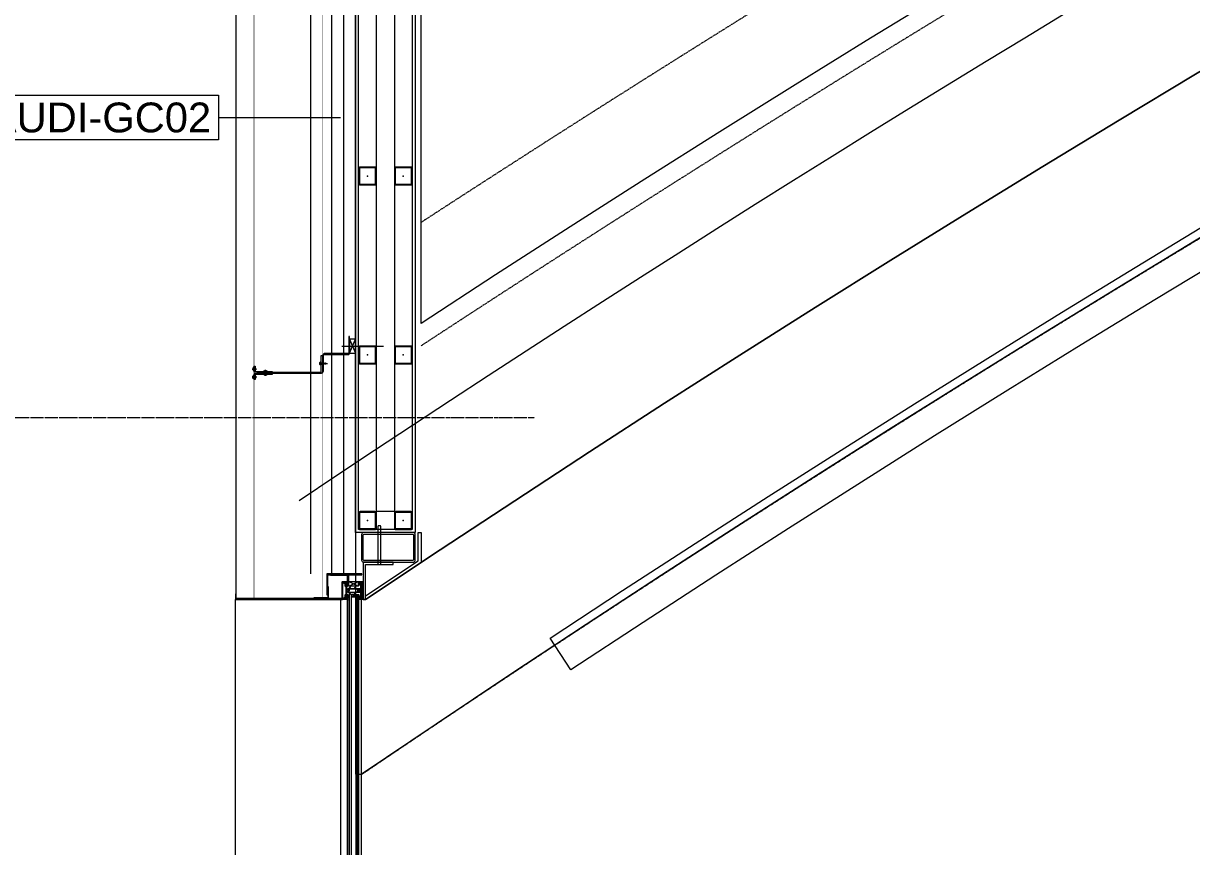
# Model space of a CAD drawing. Extents: x -1133 to 23780, y -1311 to 8245.
# Drawn here: x 12941.2 to 13332.7, y 1041.2 to 1317.2 of the extents above; entities that cross this region are included whole.
import ezdxf
from ezdxf.enums import TextEntityAlignment as Align

# ---------------------------------------------------------------- set-up
doc = ezdxf.new("R2010")
doc.units = 0
doc.header["$MEASUREMENT"] = 0
for name, pattern in [('DASHDOT2', [0.5, 0.25, -0.125, 0, -0.125]), ('DOT2', [0.125, 0, -0.125]), ('HIDDEN', [0.375, 0.25, -0.125])]:
    doc.linetypes.add(name, pattern=pattern)
doc.layers.get('0').update_dxf_attribs({"color": 9, "lineweight": 9})
for name, color, linetype, lineweight in [('06B', 9, 'Continuous', 9), ('06C', 9, 'Continuous', 9), ('06D', 9, 'Continuous', 9), ('10', 9, 'Continuous', 9), ('11', 9, 'Continuous', 9), ('15', 9, 'Continuous', 9), ('20', 9, 'DOT2', 9), ('22', 8, 'Continuous', 9), ('24', 9, 'DASHDOT2', 9), ('33', 9, 'BATTING', 9), ('35', 9, 'Continuous', 9), ('40', 9, 'Continuous', 9), ('40B', 9, 'Continuous', 9)]:
    doc.layers.add(name, color=color, linetype=linetype, lineweight=lineweight)
doc.styles.add('Arial', font='arial.ttf', dxfattribs={"height": 2.5})
doc.linetypes.add('BATTING', pattern='A,0.0001,-0.1,[134,ltypeshp.shx,S=0.1,R=0,X=-0.1,Y=0],-0.2,[134,ltypeshp.shx,S=0.1,R=180,X=0.1,Y=0],-0.1', length=0.4001)

# ---------------------------------------------------------------- blocks, each defined once
blk = doc.blocks.new('0_wallno')
blk.add_lwpolyline([(-7.84, 1.5), (7.942, 1.5), (7.942, -1.5), (-7.84, -1.5)], close=True)
blk.add_lwpolyline([(7.942, 0), (16.132, 0)])
at = {"style": 'Arial'}
blk.add_attdef('GENISLIK', text='', height=2, dxfattribs=at).set_placement((8.442, 0), align=Align.BOTTOM_LEFT)
blk.add_attdef('DUVARNO', text='', height=2, dxfattribs=at).set_placement((0, 0), align=Align.MIDDLE_CENTER)
blk.add_attdef('YUKSEKLIK', text='', height=2, dxfattribs=at).set_placement((8.442, -0.5), align=Align.TOP_LEFT)
blk = doc.blocks.new('KAPI KODLARI 2. KAT')
at = {"layer": '22'}
ref = blk.add_blockref('0_wallno', (12966.84, 1285.63), dxfattribs=dict(at, xscale=5, yscale=5, zscale=5))
ref.add_attrib('DUVARNO', 'AUDI-GC02', dxfattribs={"layer": '0', "height": 10, "style": 'Arial'}).set_placement((12966.84, 1285.63), align=Align.MIDDLE_CENTER)
blk = doc.blocks.new('*U526')
at = {"layer": '15'}
for p, q in [((-1.47, -18.95), (-274.83, -18.95)), ((-1.47, -19.35), (-274.83, -19.35)), ((-1.47, -19.42), (-274.83, -19.42)), ((-1.47, -19.82), (-274.83, -19.82)), ((-1.47, -21.42), (-274.83, -21.42)), ((-1.47, -22.02), (-274.83, -22.02)), ((-1.47, -22.1), (-274.83, -22.1)), ((-1.47, -22.7), (-274.83, -22.7))]:
    blk.add_line(p, q, dxfattribs=at)
blk = doc.blocks.new('P-AKS_AUDI')
at = {"layer": '24'}
blk.add_lwpolyline([(-3840, -1600), (-3500, -1600)], dxfattribs=at)
blk = doc.blocks.new('p-profil_bitis')
for p, q in [((-1.5, 2.16), (-3, 5.37)), ((-3, 2.16), (-1.5, 5.37)), ((1.2, 3.05), (2.2, 4.65)), ((2.2, 3.05), (1.2, 4.65))]:
    blk.add_line(p, q)
for points in [[(-2.9, 6.02), (-2.89, 6.01), (-2.88, 6), (-2.88, 6), (-2.87, 6), (-2.48, 6), (-2.47, 6), (-2.46, 6), (-2.46, 6.01), (-2.45, 6.02), (-2.43, 6.06), (-2.41, 6.08), (-2.4, 6.09), (-2.38, 6.09), (-2.37, 6.1), (-2.35, 6.09), (-2.33, 6.09), (-2.32, 6.08), (-2.3, 6.06), (-2.28, 6.01), (-2.27, 6.01), (-2.27, 6), (-2.26, 6), (-2.25, 6), (-1.76, 6), (-1.76, 5.49), (-1.76, 5.48), (-1.77, 5.47), (-1.77, 5.46), (-1.78, 5.46), (-1.79, 5.45), (-1.8, 5.45), (-1.81, 5.45), (-1.82, 5.46), (-1.83, 5.46), (-1.84, 5.47), (-1.89, 5.55), (-1.89, 5.56), (-1.9, 5.57), (-1.9, 5.57), (-1.91, 5.57), (-1.92, 5.57), (-1.93, 5.57), (-1.93, 5.56), (-1.94, 5.55), (-1.99, 5.46), (-1.99, 5.46), (-2, 5.46), (-2, 5.45), (-2.01, 5.45), (-2.02, 5.45), (-2.1, 5.45), (-2.11, 5.45), (-2.12, 5.45), (-2.12, 5.46), (-2.13, 5.46), (-2.13, 5.47), (-2.13, 5.47), (-2.14, 5.48), (-2.14, 5.5), (-2.23, 5.45), (-2.54, 5.45), (-2.62, 5.5), (-2.62, 5.48), (-2.63, 5.47), (-2.63, 5.46), (-2.63, 5.46), (-2.64, 5.45), (-2.65, 5.45), (-2.65, 5.45), (-2.74, 5.45), (-2.75, 5.45), (-2.76, 5.45), (-2.76, 5.46), (-2.77, 5.46), (-2.77, 5.46), (-2.82, 5.55), (-2.83, 5.56), (-2.83, 5.57), (-2.84, 5.57), (-2.85, 5.57), (-2.86, 5.57), (-2.86, 5.57), (-2.87, 5.56), (-2.87, 5.55), (-2.92, 5.47), (-2.93, 5.46), (-2.94, 5.46), (-2.95, 5.45), (-2.96, 5.45), (-2.97, 5.45), (-2.98, 5.46), (-2.99, 5.46), (-2.99, 5.47), (-3, 5.48), (-3, 5.49), (-3, 6.92), (-3, 6.93), (-3, 6.93), (-2.99, 6.94), (-2.99, 6.95), (-2.98, 6.95), (-2.97, 6.95), (-2.37, 6.95), (-2.36, 6.95), (-2.35, 6.95), (-2.35, 6.94), (-2.34, 6.93), (-2.34, 6.93), (-2.34, 6.92), (-2.34, 6.47), (-2.34, 6.44), (-2.32, 6.41), (-2.3, 6.38), (-2.28, 6.37), (-2.25, 6.35), (-2.22, 6.35), (-2.04, 6.35), (-2.03, 6.35), (-2.02, 6.35), (-2.01, 6.36), (-2, 6.37), (-1.99, 6.38), (-1.99, 6.39), (-1.99, 6.4), (-1.99, 6.54), (-2.05, 6.54), (-2.06, 6.54), (-2.08, 6.55), (-2.09, 6.55), (-2.09, 6.56), (-2.1, 6.58), (-2.1, 6.59), (-2.1, 6.6), (-2.1, 6.62), (-2.09, 6.63), (-2.08, 6.65), (-2.07, 6.66), (-2.05, 6.67), (-2.04, 6.68), (-2.02, 6.68), (-1.79, 6.68), (-1.78, 6.68), (-1.78, 6.68), (-1.77, 6.67), (-1.76, 6.66), (-1.76, 6.66), (-1.76, 6.65), (-1.76, 6.4), (-0.65, 6.4), (-0.62, 6.4), (-0.58, 6.39), (-0.56, 6.37), (-0.53, 6.35), (-0.51, 6.32), (-0.5, 6.28), (-0.5, 6.25), (-0.5, 2.04), (-0.5, 2.01), (-0.49, 1.99), (-0.47, 1.96), (-0.45, 1.94), (-0.42, 1.93), (-0.39, 1.92), (-0.36, 1.92), (-0.33, 1.93), (-0.31, 1.94), (-0.29, 1.96), (-0.27, 1.99), (-0.26, 2.01), (-0.25, 2.04), (-0.25, 2.25), (-0.25, 2.26), (-0.25, 2.26), (-0.25, 2.27), (-0.24, 2.28), (-0.23, 2.28), (-0.23, 2.28), (0.22, 2.28), (0.23, 2.28), (0.24, 2.28), (0.25, 2.27), (0.25, 2.26), (0.25, 2.26), (0.26, 2.25), (0.26, 2.04), (0.26, 2.01), (0.27, 1.99), (0.29, 1.96), (0.31, 1.94), (0.33, 1.93), (0.36, 1.92), (0.39, 1.92), (0.42, 1.93), (0.45, 1.94), (0.47, 1.96), (0.49, 1.99), (0.5, 2.01), (0.5, 2.04), (0.5, 6.25), (0.51, 6.29), (0.52, 6.33), (0.54, 6.36), (0.58, 6.38), (0.61, 6.4), (0.65, 6.4), (1.76, 6.4), (1.76, 6.65), (1.76, 6.66), (1.76, 6.66), (1.77, 6.67), (1.77, 6.67), (1.78, 6.68), (1.78, 6.68), (1.79, 6.68), (2.02, 6.68), (2.04, 6.68), (2.06, 6.67), (2.08, 6.66), (2.09, 6.64), (2.1, 6.62), (2.1, 6.6), (2.1, 6.59), (2.1, 6.58), (2.1, 6.57), (2.09, 6.56), (2.08, 6.55), (2.07, 6.54), (2.06, 6.54), (2.05, 6.54), (1.99, 6.54), (1.99, 6.4), (1.99, 6.39), (1.99, 6.38), (2, 6.37), (2.01, 6.36), (2.02, 6.35), (2.03, 6.35), (2.04, 6.35), (2.22, 6.35), (2.25, 6.35), (2.28, 6.37), (2.3, 6.38), (2.32, 6.41), (2.34, 6.44), (2.34, 6.47), (2.34, 6.92), (2.34, 6.93), (2.34, 6.93), (2.35, 6.94), (2.35, 6.95), (2.36, 6.95), (2.37, 6.95), (2.97, 6.95), (2.98, 6.95), (2.98, 6.95), (2.99, 6.94), (2.99, 6.94), (3, 6.93), (3, 6.93), (3, 6.92), (3, 5.49), (3, 5.48), (3, 5.47), (2.99, 5.46), (2.98, 5.46), (2.97, 5.45), (2.96, 5.45), (2.96, 5.45), (2.95, 5.45), (2.94, 5.46), (2.93, 5.46), (2.92, 5.47), (2.87, 5.55), (2.87, 5.56), (2.86, 5.57), (2.86, 5.57), (2.85, 5.57), (2.84, 5.57), (2.83, 5.57), (2.83, 5.56), (2.82, 5.55), (2.77, 5.46), (2.77, 5.46), (2.76, 5.46), (2.76, 5.45), (2.75, 5.45), (2.74, 5.45), (2.65, 5.45), (2.65, 5.45), (2.64, 5.45), (2.63, 5.46), (2.63, 5.46), (2.63, 5.47), (2.62, 5.48), (2.62, 5.5), (2.53, 5.45), (2.22, 5.45), (2.13, 5.5), (2.13, 5.48), (2.13, 5.47), (2.13, 5.47), (2.13, 5.46), (2.12, 5.46), (2.12, 5.45), (2.11, 5.45), (2.1, 5.45), (2.02, 5.45), (2.01, 5.45), (2, 5.45), (1.99, 5.46), (1.99, 5.46), (1.94, 5.55), (1.93, 5.56), (1.93, 5.57), (1.92, 5.57), (1.91, 5.57), (1.9, 5.57), (1.9, 5.57), (1.89, 5.56), (1.89, 5.55), (1.84, 5.47), (1.83, 5.46), (1.82, 5.46), (1.81, 5.45), (1.8, 5.45), (1.79, 5.45), (1.78, 5.46), (1.77, 5.46), (1.77, 5.47), (1.76, 5.48), (1.76, 5.49), (1.76, 6), (2.25, 6), (2.26, 6), (2.26, 6), (2.27, 6.01), (2.27, 6.01), (2.28, 6.01), (2.3, 6.06), (2.31, 6.07), (2.33, 6.09), (2.34, 6.09), (2.36, 6.1), (2.37, 6.1), (2.39, 6.09), (2.4, 6.09), (2.42, 6.07), (2.43, 6.06), (2.45, 6.02), (2.46, 6.01), (2.46, 6), (2.47, 6), (2.48, 6), (2.87, 6), (2.88, 6), (2.88, 6), (2.89, 6.01), (2.9, 6.02), (2.9, 6.02), (2.9, 6.03), (2.9, 6.04), (2.9, 6.05), (2.87, 6.1), (2.86, 6.11), (2.85, 6.11), (2.84, 6.12), (2.83, 6.12), (2.82, 6.12), (2.81, 6.12), (2.8, 6.11), (2.79, 6.11), (2.78, 6.1), (2.74, 6.02), (2.73, 6.01), (2.72, 6.01), (2.72, 6), (2.71, 6), (2.7, 6), (2.69, 6.01), (2.69, 6.01), (2.68, 6.02), (2.64, 6.1), (2.63, 6.11), (2.62, 6.11), (2.61, 6.12), (2.6, 6.12), (2.59, 6.12), (2.58, 6.12), (2.57, 6.11), (2.56, 6.11), (2.55, 6.1), (2.51, 6.02), (2.5, 6.01), (2.5, 6.01), (2.49, 6), (2.48, 6), (2.48, 6), (2.47, 6), (2.46, 6.01), (2.46, 6.01), (2.45, 6.02), (2.41, 6.1), (2.4, 6.11), (2.39, 6.11), (2.38, 6.12), (2.37, 6.12), (2.36, 6.12), (2.35, 6.12), (2.34, 6.11), (2.33, 6.11), (2.32, 6.1), (2.28, 6.02), (2.27, 6.01), (2.26, 6.01), (2.26, 6), (2.25, 6), (2.24, 6), (2.24, 6.01), (2.23, 6.01), (2.22, 6.02), (2.18, 6.1), (2.17, 6.11), (2.16, 6.11), (2.15, 6.12), (2.14, 6.12), (2.13, 6.12), (2.12, 6.12), (2.11, 6.11), (2.1, 6.11), (2.09, 6.1), (2.05, 6.02), (2.04, 6.01), (2.03, 6.01), (2.03, 6), (2.02, 6), (2.01, 6), (2.01, 6.01), (2, 6.01), (1.99, 6.02), (1.95, 6.1), (1.94, 6.11), (1.93, 6.11), (1.92, 6.12), (1.91, 6.12), (1.9, 6.12), (1.89, 6.12), (1.88, 6.11), (1.87, 6.11), (1.86, 6.1), (1.82, 6.02), (1.81, 6.01), (1.81, 6.01), (1.8, 6), (1.79, 6), (1.78, 6), (1.77, 6.01), (1.77, 6.01), (1.76, 6.02), (1.76, 6.02), (1.76, 6.03), (1.76, 6.17), (1.76, 6.18), (1.76, 6.19), (1.75, 6.19), (1.74, 6.2), (1.74, 6.2), (1.73, 6.2), (0.8, 6.2), (0.8, 6.23), (0.79, 6.25), (0.77, 6.27), (0.76, 6.28), (0.73, 6.3), (0.71, 6.3), (0.68, 6.3), (0.66, 6.29), (0.64, 6.28), (0.62, 6.26), (0.61, 6.24), (0.6, 6.22), (0.6, 6.2), (0.6, 6.17), (0.61, 6.15), (0.63, 6.13), (0.65, 6.12), (0.65, 4.3), (1.25, 4.41), (1.26, 4.41), (1.27, 4.4), (1.28, 4.4), (1.29, 4.39), (1.3, 4.38), (1.3, 4.38), (1.3, 4.37), (1.3, 4.36), (1.29, 4.35), (1.29, 4.34), (1.28, 4.33), (1.27, 4.33), (0.65, 4.15), (0.65, 2.51), (1.25, 2.62), (1.26, 2.62), (1.27, 2.61), (1.28, 2.61), (1.29, 2.6), (1.3, 2.59), (1.3, 2.59), (1.3, 2.58), (1.3, 2.57), (1.29, 2.56), (1.29, 2.55), (1.28, 2.54), (1.27, 2.54), (0.64, 2.36), (0.62, 2.35), (0.6, 2.33), (0.59, 2.32), (0.58, 2.3), (0.58, 2.28), (0.58, 1.97), (0.7, 1.97), (0.7, 1.83), (0.26, 1.83), (0.14, 1.95), (0.14, 2.05), (0.14, 2.06), (0.14, 2.06), (0.13, 2.07), (0.13, 2.07), (0.12, 2.08), (0.12, 2.08), (0.11, 2.08), (-0.11, 2.08), (-0.12, 2.08), (-0.12, 2.08), (-0.13, 2.07), (-0.13, 2.07), (-0.14, 2.06), (-0.14, 2.06), (-0.14, 2.05), (-0.14, 1.95), (-0.26, 1.83), (-0.7, 1.83), (-0.7, 1.97), (-0.58, 1.97), (-0.58, 2.28), (-0.58, 2.3), (-0.59, 2.32), (-0.6, 2.34), (-0.62, 2.35), (-0.64, 2.36), (-1.27, 2.54), (-1.28, 2.54), (-1.29, 2.55), (-1.29, 2.56), (-1.3, 2.57), (-1.3, 2.58), (-1.3, 2.59), (-1.3, 2.59), (-1.29, 2.6), (-1.28, 2.61), (-1.27, 2.61), (-1.26, 2.62), (-1.25, 2.62), (-0.65, 2.51), (-0.65, 4.15), (-1.27, 4.33), (-1.28, 4.33), (-1.29, 4.34), (-1.29, 4.35), (-1.3, 4.36), (-1.3, 4.37), (-1.3, 4.38), (-1.3, 4.38), (-1.29, 4.39), (-1.28, 4.4), (-1.27, 4.4), (-1.26, 4.41), (-1.25, 4.41), (-0.65, 4.3), (-0.65, 6.12), (-0.63, 6.13), (-0.61, 6.15), (-0.6, 6.17), (-0.6, 6.2), (-0.6, 6.22), (-0.61, 6.24), (-0.62, 6.26), (-0.64, 6.28), (-0.66, 6.29), (-0.68, 6.3), (-0.71, 6.3), (-0.73, 6.3), (-0.76, 6.28), (-0.77, 6.27), (-0.79, 6.25), (-0.8, 6.23), (-0.8, 6.2), (-1.73, 6.2), (-1.74, 6.2), (-1.74, 6.2), (-1.75, 6.19), (-1.76, 6.19), (-1.76, 6.18), (-1.76, 6.17), (-1.76, 6.03), (-1.76, 6.02), (-1.76, 6.02), (-1.77, 6.01), (-1.78, 6.01), (-1.78, 6), (-1.79, 6), (-1.8, 6), (-1.81, 6.01), (-1.81, 6.01), (-1.82, 6.02), (-1.86, 6.1), (-1.87, 6.11), (-1.88, 6.11), (-1.89, 6.12), (-1.9, 6.12), (-1.91, 6.12), (-1.92, 6.12), (-1.93, 6.11), (-1.94, 6.11), (-1.95, 6.1), (-1.99, 6.02), (-2, 6.01), (-2.01, 6.01), (-2.01, 6), (-2.02, 6), (-2.03, 6), (-2.03, 6.01), (-2.04, 6.01), (-2.05, 6.02), (-2.09, 6.1), (-2.1, 6.11), (-2.11, 6.11), (-2.12, 6.12), (-2.13, 6.12), (-2.14, 6.12), (-2.15, 6.12), (-2.16, 6.11), (-2.17, 6.11), (-2.18, 6.1), (-2.22, 6.02), (-2.23, 6.01), (-2.24, 6.01), (-2.24, 6), (-2.25, 6), (-2.26, 6), (-2.26, 6.01), (-2.27, 6.01), (-2.28, 6.02), (-2.32, 6.1), (-2.33, 6.11), (-2.34, 6.11), (-2.35, 6.12), (-2.36, 6.12), (-2.37, 6.12), (-2.38, 6.12), (-2.39, 6.11), (-2.4, 6.11), (-2.41, 6.1), (-2.45, 6.02), (-2.46, 6.01), (-2.46, 6.01), (-2.47, 6), (-2.48, 6), (-2.48, 6), (-2.49, 6), (-2.5, 6.01), (-2.5, 6.01), (-2.51, 6.02), (-2.55, 6.1), (-2.56, 6.11), (-2.57, 6.11), (-2.58, 6.12), (-2.59, 6.12), (-2.6, 6.12), (-2.61, 6.12), (-2.62, 6.11), (-2.63, 6.11), (-2.64, 6.1), (-2.68, 6.02), (-2.69, 6.01), (-2.69, 6.01), (-2.7, 6), (-2.71, 6), (-2.72, 6), (-2.73, 6.01), (-2.73, 6.01), (-2.74, 6.02), (-2.78, 6.1), (-2.79, 6.11), (-2.8, 6.11), (-2.81, 6.12), (-2.82, 6.12), (-2.83, 6.12), (-2.84, 6.12), (-2.85, 6.11), (-2.86, 6.11), (-2.87, 6.1), (-2.9, 6.05), (-2.9, 6.04), (-2.9, 6.03)], [(-3, 5.37), (-1.5, 5.37), (-1.5, 2.16), (-3, 2.16)], [(-2.81, 6.34), (-2.81, 6.33), (-2.8, 6.33), (-2.8, 6.32), (-2.79, 6.32), (-2.78, 6.32), (-2.56, 6.32), (-2.55, 6.32), (-2.55, 6.32), (-2.54, 6.33), (-2.54, 6.33), (-2.53, 6.34), (-2.53, 6.34), (-2.53, 6.35), (-2.53, 6.77), (-2.53, 6.78), (-2.53, 6.78), (-2.54, 6.79), (-2.54, 6.79), (-2.55, 6.8), (-2.55, 6.8), (-2.56, 6.8), (-2.78, 6.8), (-2.79, 6.8), (-2.79, 6.8), (-2.8, 6.79), (-2.8, 6.79), (-2.81, 6.78), (-2.81, 6.77)], [(-2.68, 5.61), (-2.67, 5.59), (-2.67, 5.58), (-2.65, 5.58), (-2.64, 5.57), (-2.63, 5.57), (-2.62, 5.57), (-2.62, 5.53), (-2.58, 5.57), (-2.17, 5.57), (-2.14, 5.53), (-2.14, 5.57), (-2.13, 5.57), (-2.12, 5.57), (-2.11, 5.57), (-2.1, 5.58), (-2.09, 5.59), (-2.08, 5.6), (-2.08, 5.61), (-2.08, 5.62), (-2.08, 5.68), (-2.21, 5.81), (-2.55, 5.81), (-2.68, 5.68), (-2.68, 5.62)], [(1.2, 3.05), (1.2, 4.65), (2.2, 4.65), (2.2, 3.05)], [(2.13, 5.57), (2.13, 5.53), (2.17, 5.57), (2.58, 5.57), (2.62, 5.53), (2.62, 5.57), (2.63, 5.57), (2.64, 5.57), (2.65, 5.57), (2.66, 5.58), (2.67, 5.59), (2.68, 5.6), (2.68, 5.61), (2.68, 5.62), (2.68, 5.68), (2.55, 5.81), (2.21, 5.81), (2.08, 5.68), (2.08, 5.62), (2.08, 5.61), (2.08, 5.6), (2.09, 5.59), (2.1, 5.58), (2.11, 5.57), (2.12, 5.57)], [(2.53, 6.35), (2.53, 6.34), (2.54, 6.33), (2.54, 6.33), (2.55, 6.32), (2.55, 6.32), (2.56, 6.32), (2.78, 6.32), (2.79, 6.32), (2.79, 6.32), (2.8, 6.33), (2.81, 6.33), (2.81, 6.34), (2.81, 6.35), (2.81, 6.77), (2.81, 6.78), (2.81, 6.78), (2.8, 6.79), (2.8, 6.79), (2.79, 6.8), (2.79, 6.8), (2.78, 6.8), (2.56, 6.8), (2.55, 6.8), (2.55, 6.8), (2.54, 6.79), (2.54, 6.79), (2.53, 6.78), (2.53, 6.77)], [(2.85, 0.85), (2.85, 1), (2.77, 1.14), (2.89, 1.5), (3, 1.5), (3, 0.1), (2.9, 0), (-2.9, 0), (-3, 0.1), (-3, 1.5), (-2.89, 1.5), (-2.77, 1.14), (-2.85, 0.99), (-2.85, 0.85), (-2.87, 0.85), (-2.87, 0.5), (-2.82, 0.45), (-2.47, 0.45), (-2.47, 0.37), (-2.52, 0.32), (-2.82, 0.32), (-2.87, 0.27), (-2.87, 0.18), (-2.82, 0.13), (2.82, 0.13), (2.87, 0.18), (2.87, 0.27), (2.82, 0.32), (2.52, 0.32), (2.47, 0.37), (2.47, 0.45), (2.82, 0.45), (2.87, 0.5), (2.87, 0.85)], [(-2.8, 0.99), (-2.69, 0.82), (-2.63, 0.73), (-2.54, 0.57), (-2.5, 0.55), (-2.47, 0.56), (-2.45, 0.6), (-2.45, 0.85), (-2.4, 0.9), (-1.53, 0.9), (-1.42, 0.94), (-1.38, 1.05), (-1.38, 1.13), (-1.33, 1.18), (-0.02, 1.18), (-0.01, 1.2), (0.01, 1.2), (0.03, 1.18), (1.33, 1.18), (1.38, 1.13), (1.38, 1.05), (1.42, 0.94), (1.53, 0.9), (2.4, 0.9), (2.45, 0.85), (2.45, 0.6), (2.47, 0.56), (2.5, 0.55), (2.54, 0.57), (2.63, 0.73), (2.8, 0.99), (2.78, 1.04), (2.71, 1.07), (2.7, 1.11), (2.7, 1.13), (2.8, 1.5), (2.48, 1.5), (2.4, 1.42), (2.4, 1.36), (2.52, 1.36), (2.52, 1.2), (2.42, 1.1), (1.58, 1.1), (1.58, 1.36), (1.7, 1.36), (1.7, 1.42), (1.62, 1.5), (-1.62, 1.5), (-1.7, 1.42), (-1.7, 1.36), (-1.58, 1.36), (-1.58, 1.1), (-2.42, 1.1), (-2.52, 1.2), (-2.52, 1.36), (-2.4, 1.36), (-2.4, 1.42), (-2.48, 1.5), (-2.8, 1.5), (-2.7, 1.13), (-2.7, 1.11), (-2.71, 1.07), (-2.78, 1.03)]]:
    blk.add_lwpolyline(points, close=True)
for points in [[(0.35, 6.5), (0.3, 6.68), (0.2, 6.79), (0.02, 6.85), (-0.16, 6.81), (-0.3, 6.68), (-0.35, 6.5), (-0.35, 6.55), (-0.36, 6.6), (-0.37, 6.65), (-0.39, 6.69), (-0.42, 6.74), (-0.45, 6.78), (-0.48, 6.82), (-0.52, 6.85), (-0.56, 6.88), (-0.6, 6.9), (-0.65, 6.92), (-0.7, 6.94), (-0.75, 6.95), (-0.8, 6.95), (-1.4, 6.95), (-1.54, 6.89), (-1.6, 6.85), (-2.1, 6.85), (-2.25, 6.78), (-2.3, 6.65), (-2.3, 6.6), (-2.25, 6.47), (-2.14, 6.4), (-2.04, 6.39), (-2.01, 6.53), (-2.11, 6.55), (-2.15, 6.6), (-2.15, 6.65), (-2.1, 6.7), (-1.6, 6.7), (-1.46, 6.76), (-1.4, 6.8), (-0.8, 6.8), (-0.64, 6.75), (-0.55, 6.66), (-0.5, 6.5), (-0.5, 5.15), (-0.4, 5.01), (-0.27, 5.02), (-0.2, 5.17), (-0.25, 5.2), (-0.2, 5.23), (-0.2, 5.35), (-0.25, 5.38), (-0.2, 5.41), (-0.2, 5.53), (-0.25, 5.56), (-0.2, 5.59), (-0.2, 5.71), (-0.25, 5.74), (-0.2, 5.77), (-0.2, 5.89), (-0.25, 5.92), (-0.2, 5.95), (-0.2, 6.07), (-0.25, 6.1), (-0.2, 6.13), (-0.2, 6.25), (-0.25, 6.28), (-0.2, 6.31), (-0.2, 6.5), (-0.12, 6.66), (0.02, 6.7), (0.12, 6.66), (0.2, 6.5), (0.2, 6.4), (0.25, 6.37), (0.2, 6.34), (0.2, 6.22), (0.25, 6.19), (0.2, 6.16), (0.2, 6.04), (0.25, 6.01), (0.2, 5.98), (0.2, 5.86), (0.25, 5.83), (0.2, 5.8), (0.2, 5.68), (0.25, 5.65), (0.2, 5.62), (0.2, 5.5), (0.25, 5.47), (0.2, 5.44), (0.2, 5.32), (0.25, 5.29), (0.2, 5.26), (0.2, 5.15), (0.3, 5.01), (0.4, 5.01), (0.5, 5.15), (0.5, 6.5), (0.55, 6.66), (0.64, 6.75), (0.8, 6.8), (1.4, 6.8), (1.46, 6.76), (1.6, 6.7), (2.1, 6.7), (2.15, 6.65), (2.15, 6.6), (2.11, 6.55), (2.01, 6.53), (2.04, 6.39), (2.13, 6.4), (2.25, 6.47), (2.3, 6.6), (2.3, 6.65), (2.23, 6.8), (2.1, 6.85), (1.6, 6.85), (1.54, 6.89), (1.4, 6.95), (0.8, 6.95), (0.75, 6.95), (0.7, 6.94), (0.65, 6.92), (0.61, 6.9), (0.56, 6.88), (0.52, 6.85), (0.48, 6.82), (0.45, 6.78), (0.42, 6.74), (0.4, 6.69), (0.38, 6.65), (0.36, 6.6), (0.35, 6.55), (0.35, 6.5), (0.35, 5.15)], [(-0.35, 6.5), (-0.35, 5.15)]]:
    blk.add_lwpolyline(points)
for points in [[(-1.77, 1.34, -10), (-1.77, 1.49, -10), (-1.76, 1.51, -10), (-1.73, 1.52, -10), (-1.64, 1.5, -10), (-1.48, 1.5, -10), (-1.48, 1.74, -10), (-1.52, 1.81, -10), (-1.54, 1.83, -10), (-1.57, 1.81, -10), (-1.62, 1.73, -10), (-1.65, 1.71, -10), (-1.69, 1.73, -10), (-1.74, 1.81, -10), (-1.77, 1.83, -10), (-1.79, 1.81, -10), (-1.84, 1.73, -10), (-1.88, 1.71, -10), (-1.91, 1.73, -10), (-1.96, 1.81, -10), (-1.99, 1.83, -10), (-2.01, 1.81, -10), (-2.06, 1.73, -10), (-2.09, 1.71, -10), (-2.13, 1.73, -10), (-2.18, 1.81, -10), (-2.2, 1.83, -10), (-2.23, 1.81, -10), (-2.28, 1.73, -10), (-2.31, 1.71, -10), (-2.35, 1.73, -10), (-2.4, 1.81, -10), (-2.42, 1.83, -10), (-2.45, 1.81, -10), (-2.5, 1.73, -10), (-2.53, 1.71, -10), (-2.57, 1.73, -10), (-2.62, 1.81, -10), (-2.64, 1.83, -10), (-2.67, 1.81, -10), (-2.74, 1.69, -10), (-2.86, 1.65, -10), (-2.95, 1.78, -10), (-3.09, 1.83, -10), (-3.21, 1.83, -10), (-3.23, 1.82, -10), (-3.24, 1.79, -10), (-3.23, 1.78, -10), (-3.14, 1.76, -10), (-3.02, 1.69, -10), (-2.98, 1.62, -10), (-2.98, 1.5, -10), (-2.55, 1.5, -10), (-2.46, 1.52, -10), (-2.45, 1.52, -10), (-2.44, 1.52, -10), (-2.43, 1.49, -10), (-2.43, 1.34, -10), (-2.54, 1.34, -10), (-2.54, 1.31, -10), (-2.38, 1.16, -10), (-2.34, 1.14, -10), (-2.22, 1.2, -10), (-1.97, 1.2, -10), (-1.86, 1.14, -10), (-1.8, 1.16, -10), (-1.66, 1.31, -10), (-1.66, 1.34, -10), (-1.77, 1.34, -10)], [(-1.89, 1.35, -10), (-1.93, 1.31, -10), (-2.26, 1.31, -10), (-2.31, 1.35, -10), (-2.31, 1.47, -10), (-2.26, 1.51, -10), (-1.93, 1.51, -10), (-1.89, 1.47, -10), (-1.89, 1.46, -10), (-1.89, 1.35, -10)], [(1.76, 1.34, -10), (1.76, 1.49, -10), (1.76, 1.51, -10), (1.73, 1.52, -10), (1.64, 1.5, -10), (1.48, 1.5, -10), (1.48, 1.74, -10), (1.52, 1.81, -10), (1.54, 1.83, -10), (1.57, 1.81, -10), (1.62, 1.73, -10), (1.65, 1.71, -10), (1.69, 1.73, -10), (1.74, 1.81, -10), (1.76, 1.83, -10), (1.79, 1.81, -10), (1.84, 1.73, -10), (1.88, 1.71, -10), (1.91, 1.73, -10), (1.96, 1.81, -10), (1.99, 1.83, -10), (2.01, 1.81, -10), (2.06, 1.73, -10), (2.09, 1.71, -10), (2.13, 1.73, -10), (2.18, 1.81, -10), (2.2, 1.83, -10), (2.23, 1.81, -10), (2.28, 1.73, -10), (2.31, 1.71, -10), (2.35, 1.73, -10), (2.4, 1.81, -10), (2.42, 1.83, -10), (2.45, 1.81, -10), (2.5, 1.73, -10), (2.53, 1.71, -10), (2.57, 1.73, -10), (2.62, 1.81, -10), (2.64, 1.83, -10), (2.67, 1.81, -10), (2.74, 1.69, -10), (2.86, 1.65, -10), (2.95, 1.78, -10), (3.09, 1.83, -10), (3.21, 1.83, -10), (3.23, 1.82, -10), (3.24, 1.79, -10), (3.23, 1.78, -10), (3.14, 1.76, -10), (3.02, 1.69, -10), (2.98, 1.62, -10), (2.98, 1.5, -10), (2.55, 1.5, -10), (2.46, 1.52, -10), (2.45, 1.52, -10), (2.44, 1.52, -10), (2.42, 1.49, -10), (2.42, 1.34, -10), (2.53, 1.34, -10), (2.53, 1.31, -10), (2.38, 1.16, -10), (2.34, 1.14, -10), (2.22, 1.2, -10), (1.97, 1.2, -10), (1.86, 1.14, -10), (1.8, 1.16, -10), (1.65, 1.31, -10), (1.65, 1.34, -10), (1.76, 1.34, -10)], [(1.88, 1.35, -10), (1.93, 1.31, -10), (2.26, 1.31, -10), (2.3, 1.35, -10), (2.3, 1.47, -10), (2.26, 1.51, -10), (1.93, 1.51, -10), (1.89, 1.47, -10), (1.88, 1.46, -10), (1.88, 1.35, -10)]]:
    blk.add_polyline3d(points)
blk = doc.blocks.new('p- alum kaplama profil')
at = {"lineweight": 13}
blk.add_lwpolyline([(7.12, 12.59), (7.12, 26.49)], dxfattribs=at)
at = {"lineweight": 5}
blk.add_lwpolyline([(9.44, 15.16), (4.79, 15.16), (4.79, 17.16), (9.44, 17.16)], close=True, dxfattribs=at)
for points in [[(4.79, 15.16), (9.44, 17.16)], [(9.44, 15.16), (4.79, 17.16)]]:
    blk.add_lwpolyline(points, dxfattribs=at)
at = {"lineweight": 18}
blk.add_lwpolyline([(4.09, 6.16), (-1.41, 6.16), (-1.41, 6.46), (4.09, 6.46, 0.414214), (4.29, 6.66), (4.29, 14.66, -0.414214), (4.79, 15.16), (10.29, 15.16), (10.29, 14.86), (4.79, 14.86, 0.414214), (4.59, 14.66), (4.59, 6.66, -0.414214)], format="xyb", close=True, dxfattribs=at)
blk.add_lwpolyline([(-2.06, 5.56), (-2.06, -2.34), (-2.06, -15.69), (-1.66, -15.69), (-1.66, -2.34), (-1.66, 5.56), (-1.66, 5.56), (-1.66, 5.57), (-1.66, 5.57), (-1.66, 5.58), (-1.66, 5.58), (-1.65, 5.59), (-1.65, 5.59), (-1.65, 5.59), (-1.65, 5.6), (-1.65, 5.6), (-1.64, 5.61), (-1.64, 5.61), (-1.64, 5.62), (-1.64, 5.62), (-1.63, 5.62), (-1.63, 5.63), (-1.63, 5.63), (-1.62, 5.63), (-1.62, 5.64), (-1.61, 5.64), (-1.61, 5.64), (-1.61, 5.64), (-1.6, 5.65), (-1.6, 5.65), (-1.59, 5.65), (-1.59, 5.65), (-1.58, 5.65), (-1.58, 5.65), (-1.57, 5.66), (-1.57, 5.66), (-1.56, 5.66), (-1.56, 5.66), (3.94, 5.66), (3.94, 6.06), (-1.56, 6.06), (-1.58, 6.06), (-1.61, 6.05), (-1.63, 6.05), (-1.66, 6.05), (-1.68, 6.04), (-1.7, 6.03), (-1.73, 6.03), (-1.75, 6.02), (-1.77, 6.01), (-1.79, 6), (-1.82, 5.99), (-1.84, 5.97), (-1.86, 5.96), (-1.88, 5.94), (-1.89, 5.93), (-1.91, 5.91), (-1.93, 5.89), (-1.95, 5.87), (-1.96, 5.85), (-1.97, 5.83), (-1.99, 5.81), (-2, 5.79), (-2.01, 5.77), (-2.02, 5.75), (-2.03, 5.72), (-2.04, 5.7), (-2.04, 5.68), (-2.05, 5.65), (-2.05, 5.63), (-2.06, 5.61), (-2.06, 5.58)], close=True)
blk.add_lwpolyline([(-1.66, -2.34), (-2.06, -2.34)])
for points in [[(-2.36, -10.84), (-2.36, -16.39), (-2.36, -16.39, -0.414214), (-2.51, -16.54), (-2.51, -16.54), (-4.06, -16.54), (-4.06, -16.84), (-2.51, -16.84), (-2.51, -16.84, 0.414214), (-2.06, -16.39), (-2.06, -10.84)], [(-1.36, -10.84), (-1.66, -10.84), (-1.66, -16.39, 0.414214), (-1.21, -16.84), (-1.21, -16.84), (0.34, -16.84), (0.34, -16.54), (-1.21, -16.54), (-1.21, -16.54, -0.414214), (-1.36, -16.39), (-1.36, -16.39)]]:
    blk.add_lwpolyline(points, format="xyb", close=True)
for points in [[(0.67, 5.66, -10), (1.91, 5.66, -10)], [(0.67, 5.66, -10), (0.67, 5.64, -10), (0.67, 5.62, -10), (0.67, 5.6, -10), (0.68, 5.58, -10), (0.68, 5.56, -10), (0.69, 5.54, -10), (0.69, 5.52, -10), (0.7, 5.5, -10), (0.7, 5.48, -10), (0.71, 5.46, -10), (0.72, 5.45, -10), (0.73, 5.43, -10), (0.74, 5.41, -10), (0.75, 5.4, -10), (0.76, 5.38, -10), (0.77, 5.36, -10), (0.79, 5.35, -10), (0.8, 5.33, -10), (0.81, 5.32, -10), (0.83, 5.31, -10), (0.84, 5.29, -10), (0.86, 5.28, -10), (0.87, 5.27, -10), (0.89, 5.26, -10), (0.91, 5.25, -10), (0.92, 5.24, -10), (0.94, 5.23, -10), (0.96, 5.22, -10), (0.98, 5.21, -10), (1, 5.21, -10), (1.02, 5.2, -10), (1.03, 5.2, -10)], [(0.96, 5.66, -10), (0.97, 5.66, -10), (0.97, 5.66, -10), (0.97, 5.66, -10), (0.98, 5.66, -10), (0.98, 5.66, -10), (0.99, 5.66, -10), (0.99, 5.66, -10), (1, 5.66, -10), (1, 5.67, -10), (1, 5.67, -10), (1.01, 5.67, -10), (1.01, 5.67, -10), (1.01, 5.67, -10), (1.02, 5.68, -10), (1.02, 5.68, -10), (1.02, 5.68, -10), (1.03, 5.69, -10), (1.03, 5.69, -10), (1.03, 5.69, -10), (1.04, 5.7, -10), (1.04, 5.7, -10), (1.04, 5.7, -10), (1.04, 5.71, -10), (1.04, 5.71, -10), (1.05, 5.72, -10), (1.05, 5.72, -10), (1.05, 5.72, -10), (1.05, 5.73, -10), (1.05, 5.73, -10), (1.05, 5.74, -10), (1.05, 5.74, -10), (1.05, 5.75, -10)], [(1.61, 6.87, -10), (0.98, 6.96, -10)], [(1.33, 5.85, -10), (0.98, 5.88, -10)], [(1.56, 7.05, -10), (1.02, 7.13, -10)], [(1.03, 5.2, -10), (1.04, 5.2, -10), (1.05, 5.19, -10), (1.05, 5.19, -10), (1.06, 5.19, -10), (1.06, 5.19, -10), (1.07, 5.19, -10), (1.07, 5.19, -10), (1.08, 5.19, -10), (1.08, 5.19, -10), (1.09, 5.19, -10), (1.09, 5.18, -10), (1.1, 5.18, -10), (1.1, 5.18, -10), (1.11, 5.18, -10), (1.11, 5.18, -10), (1.12, 5.18, -10), (1.12, 5.18, -10), (1.13, 5.18, -10), (1.13, 5.18, -10), (1.14, 5.18, -10), (1.15, 5.18, -10), (1.15, 5.18, -10), (1.16, 5.17, -10), (1.16, 5.17, -10), (1.17, 5.17, -10), (1.17, 5.17, -10), (1.18, 5.17, -10), (1.18, 5.17, -10), (1.19, 5.17, -10), (1.19, 5.17, -10), (1.2, 5.17, -10), (1.2, 5.17, -10)], [(1.05, 6.91, -10), (1.29, 7.56, -10)], [(1.05, 5.83, -10), (1.05, 6.01, -10)], [(1.05, 5.75, -10), (1.05, 5.83, -10)], [(1.2, 5.17, -10), (1.2, 5.2, -10)], [(1.38, 5.2, -10), (1.2, 5.2, -10)], [(1.29, 4.93, -10), (1.29, 7.8, -10)], [(1.53, 6.82, -10), (1.29, 7.56, -10)], [(1.29, 6.16, -10), (1.29, 6.26, -10)], [(1.38, 5.17, -10), (1.38, 5.2, -10)], [(1.38, 5.17, -10), (1.38, 5.17, -10), (1.39, 5.17, -10), (1.39, 5.17, -10), (1.4, 5.17, -10), (1.41, 5.17, -10), (1.41, 5.17, -10), (1.42, 5.17, -10), (1.42, 5.17, -10), (1.43, 5.17, -10), (1.43, 5.18, -10), (1.44, 5.18, -10), (1.44, 5.18, -10), (1.45, 5.18, -10), (1.45, 5.18, -10), (1.46, 5.18, -10), (1.46, 5.18, -10), (1.47, 5.18, -10), (1.47, 5.18, -10), (1.48, 5.18, -10), (1.48, 5.18, -10), (1.49, 5.18, -10), (1.5, 5.19, -10), (1.5, 5.19, -10), (1.51, 5.19, -10), (1.51, 5.19, -10), (1.52, 5.19, -10), (1.52, 5.19, -10), (1.53, 5.19, -10), (1.53, 5.19, -10), (1.54, 5.19, -10), (1.54, 5.2, -10), (1.55, 5.2, -10)], [(1.53, 5.75, -10), (1.53, 5.92, -10)], [(1.53, 5.75, -10), (1.53, 5.74, -10), (1.53, 5.74, -10), (1.53, 5.73, -10), (1.53, 5.73, -10), (1.53, 5.72, -10), (1.54, 5.72, -10), (1.54, 5.72, -10), (1.54, 5.71, -10), (1.54, 5.71, -10), (1.54, 5.7, -10), (1.54, 5.7, -10), (1.55, 5.7, -10), (1.55, 5.69, -10), (1.55, 5.69, -10), (1.55, 5.69, -10), (1.56, 5.68, -10), (1.56, 5.68, -10), (1.56, 5.68, -10), (1.57, 5.67, -10), (1.57, 5.67, -10), (1.58, 5.67, -10), (1.58, 5.67, -10), (1.58, 5.67, -10), (1.59, 5.66, -10), (1.59, 5.66, -10), (1.6, 5.66, -10), (1.6, 5.66, -10), (1.6, 5.66, -10), (1.61, 5.66, -10), (1.61, 5.66, -10), (1.62, 5.66, -10), (1.62, 5.66, -10)], [(1.55, 5.2, -10), (1.57, 5.2, -10), (1.59, 5.21, -10), (1.6, 5.21, -10), (1.62, 5.22, -10), (1.64, 5.23, -10), (1.66, 5.24, -10), (1.68, 5.25, -10), (1.69, 5.26, -10), (1.71, 5.27, -10), (1.73, 5.28, -10), (1.74, 5.29, -10), (1.76, 5.31, -10), (1.77, 5.32, -10), (1.78, 5.33, -10), (1.8, 5.35, -10), (1.81, 5.36, -10), (1.82, 5.38, -10), (1.83, 5.4, -10), (1.84, 5.41, -10), (1.85, 5.43, -10), (1.86, 5.45, -10), (1.87, 5.46, -10), (1.88, 5.48, -10), (1.89, 5.5, -10), (1.89, 5.52, -10), (1.9, 5.54, -10), (1.9, 5.56, -10), (1.9, 5.58, -10), (1.91, 5.6, -10), (1.91, 5.62, -10), (1.91, 5.64, -10), (1.91, 5.66, -10)], [(-2.86, -13.04, 0), (-0.86, -13.04, 0)], [(-2.36, -12.52, 0), (-2.4, -12.53, 0), (-2.43, -12.56, 0), (-2.47, -12.58, 0), (-2.5, -12.6, 0), (-2.53, -12.63, 0), (-2.56, -12.66, 0), (-2.59, -12.69, 0), (-2.61, -12.73, 0), (-2.63, -12.76, 0), (-2.65, -12.8, 0), (-2.67, -12.84, 0), (-2.68, -12.88, 0), (-2.69, -12.92, 0), (-2.7, -12.96, 0), (-2.71, -13, 0), (-2.71, -13.04, 0), (-2.71, -13.08, 0), (-2.7, -13.13, 0), (-2.69, -13.17, 0), (-2.68, -13.21, 0), (-2.67, -13.25, 0), (-2.65, -13.28, 0), (-2.63, -13.32, 0), (-2.61, -13.36, 0), (-2.59, -13.39, 0), (-2.56, -13.42, 0), (-2.53, -13.45, 0), (-2.5, -13.48, 0), (-2.47, -13.51, 0), (-2.43, -13.53, 0), (-2.4, -13.55, 0), (-2.36, -13.57, 0)], [(-2.36, -13.04, 0), (-2.36, -12.52, 0)], [(-2.36, -13.04, 0), (-2.36, -12.73, 0)], [(-2.36, -12.73, 0), (-2.36, -13.04, 0)], [(-1.36, -12.73, 0), (-2.36, -12.73, 0)], [(-2.36, -13.04, 0), (-2.36, -13.36, 0)], [(-2.36, -13.04, 0), (-2.36, -13.57, 0)], [(-2.36, -13.36, 0), (-2.36, -13.04, 0)], [(-1.36, -13.36, 0), (-2.36, -13.36, 0)], [(-1.36, -13.04, 0), (-1.36, -12.37, 0)], [(-1.36, -13.72, 0), (-1.32, -13.68, 0), (-1.29, -13.65, 0), (-1.26, -13.61, 0), (-1.23, -13.58, 0), (-1.2, -13.54, 0), (-1.18, -13.5, 0), (-1.16, -13.45, 0), (-1.14, -13.41, 0), (-1.12, -13.37, 0), (-1.1, -13.32, 0), (-1.09, -13.28, 0), (-1.08, -13.23, 0), (-1.07, -13.18, 0), (-1.06, -13.14, 0), (-1.06, -13.09, 0), (-1.06, -13.04, 0), (-1.06, -12.99, 0), (-1.06, -12.95, 0), (-1.07, -12.9, 0), (-1.08, -12.85, 0), (-1.09, -12.81, 0), (-1.1, -12.76, 0), (-1.12, -12.72, 0), (-1.14, -12.67, 0), (-1.16, -12.63, 0), (-1.18, -12.59, 0), (-1.2, -12.55, 0), (-1.23, -12.51, 0), (-1.26, -12.47, 0), (-1.29, -12.43, 0), (-1.32, -12.4, 0), (-1.36, -12.37, 0)], [(-1.36, -13.04, 0), (-1.36, -13.72, 0)], [(-3.84, -17.04, 0), (-3.81, -17.07, 0), (-3.78, -17.1, 0), (-3.75, -17.12, 0), (-3.72, -17.15, 0), (-3.69, -17.17, 0), (-3.66, -17.19, 0), (-3.62, -17.21, 0), (-3.59, -17.23, 0), (-3.55, -17.24, 0), (-3.52, -17.26, 0), (-3.48, -17.27, 0), (-3.44, -17.28, 0), (-3.4, -17.28, 0), (-3.36, -17.29, 0), (-3.32, -17.29, 0), (-3.29, -17.29, 0), (-3.25, -17.29, 0), (-3.21, -17.29, 0), (-3.17, -17.28, 0), (-3.13, -17.28, 0), (-3.09, -17.27, 0), (-3.06, -17.26, 0), (-3.02, -17.24, 0), (-2.98, -17.23, 0), (-2.95, -17.21, 0), (-2.91, -17.19, 0), (-2.88, -17.17, 0), (-2.85, -17.15, 0), (-2.82, -17.12, 0), (-2.79, -17.1, 0), (-2.76, -17.07, 0), (-2.73, -17.04, 0)], [(-3.29, -17.04, 0), (-3.84, -17.04, 0)], [(-2.85, -16.54, 0), (-2.86, -16.51, 0), (-2.87, -16.47, 0), (-2.89, -16.44, 0), (-2.91, -16.41, 0), (-2.93, -16.38, 0), (-2.96, -16.35, 0), (-2.98, -16.33, 0), (-3.01, -16.31, 0), (-3.04, -16.29, 0), (-3.07, -16.27, 0), (-3.11, -16.25, 0), (-3.14, -16.24, 0), (-3.18, -16.23, 0), (-3.21, -16.22, 0), (-3.25, -16.22, 0), (-3.29, -16.22, 0), (-3.32, -16.22, 0), (-3.36, -16.22, 0), (-3.39, -16.23, 0), (-3.43, -16.24, 0), (-3.46, -16.25, 0), (-3.5, -16.27, 0), (-3.53, -16.29, 0), (-3.56, -16.31, 0), (-3.59, -16.33, 0), (-3.61, -16.35, 0), (-3.64, -16.38, 0), (-3.66, -16.41, 0), (-3.68, -16.44, 0), (-3.7, -16.47, 0), (-3.71, -16.51, 0), (-3.73, -16.54, 0)], [(-3.29, -16.54, 0), (-3.73, -16.54, 0)], [(-3.29, -16.54, 0), (-3.55, -16.54, 0)], [(-3.55, -16.54, 0), (-3.29, -16.54, 0)], [(-3.55, -17.04, 0), (-3.55, -16.54, 0)], [(-3.29, -17.54, 0), (-3.29, -16.04, 0)], [(-3.29, -16.54, 0), (-2.85, -16.54, 0)], [(-3.29, -16.54, 0), (-3.03, -16.54, 0)], [(-3.03, -16.54, 0), (-3.29, -16.54, 0)], [(-3.29, -17.04, 0), (-2.73, -17.04, 0)], [(-3.03, -17.04, 0), (-3.03, -16.54, 0)], [(-0.56, -17.04, 0), (-1.11, -17.04, 0)], [(0, -17.04, 0), (-0.03, -17.07, 0), (-0.06, -17.1, 0), (-0.09, -17.12, 0), (-0.12, -17.15, 0), (-0.15, -17.17, 0), (-0.18, -17.19, 0), (-0.22, -17.21, 0), (-0.25, -17.23, 0), (-0.29, -17.24, 0), (-0.33, -17.26, 0), (-0.36, -17.27, 0), (-0.4, -17.28, 0), (-0.44, -17.28, 0), (-0.48, -17.29, 0), (-0.52, -17.29, 0), (-0.56, -17.29, 0), (-0.59, -17.29, 0), (-0.63, -17.29, 0), (-0.67, -17.28, 0), (-0.71, -17.28, 0), (-0.75, -17.27, 0), (-0.79, -17.26, 0), (-0.82, -17.24, 0), (-0.86, -17.23, 0), (-0.89, -17.21, 0), (-0.93, -17.19, 0), (-0.96, -17.17, 0), (-0.99, -17.15, 0), (-1.02, -17.12, 0), (-1.05, -17.1, 0), (-1.08, -17.07, 0), (-1.11, -17.04, 0)], [(-1, -16.54, 0), (-0.98, -16.51, 0), (-0.97, -16.47, 0), (-0.95, -16.44, 0), (-0.93, -16.41, 0), (-0.91, -16.38, 0), (-0.88, -16.35, 0), (-0.86, -16.33, 0), (-0.83, -16.31, 0), (-0.8, -16.29, 0), (-0.77, -16.27, 0), (-0.73, -16.25, 0), (-0.7, -16.24, 0), (-0.66, -16.23, 0), (-0.63, -16.22, 0), (-0.59, -16.22, 0), (-0.56, -16.22, 0), (-0.52, -16.22, 0), (-0.48, -16.22, 0), (-0.45, -16.23, 0), (-0.41, -16.24, 0), (-0.38, -16.25, 0), (-0.34, -16.27, 0), (-0.31, -16.29, 0), (-0.28, -16.31, 0), (-0.25, -16.33, 0), (-0.23, -16.35, 0), (-0.2, -16.38, 0), (-0.18, -16.41, 0), (-0.16, -16.44, 0), (-0.14, -16.47, 0), (-0.13, -16.51, 0), (-0.12, -16.54, 0)], [(-0.56, -16.54, 0), (-1, -16.54, 0)], [(-0.56, -16.54, 0), (-0.82, -16.54, 0)], [(-0.82, -16.54, 0), (-0.56, -16.54, 0)], [(-0.82, -17.04, 0), (-0.82, -16.54, 0)], [(-0.56, -17.54, 0), (-0.56, -16.04, 0)], [(-0.56, -16.54, 0), (-0.3, -16.54, 0)], [(-0.56, -16.54, 0), (-0.12, -16.54, 0)], [(-0.3, -16.54, 0), (-0.56, -16.54, 0)], [(-0.56, -17.04, 0), (0, -17.04, 0)], [(-0.3, -17.04, 0), (-0.3, -16.54, 0)]]:
    blk.add_polyline3d(points)
blk = doc.blocks.new('prf-60x60')
for points in [[(-2.5, -6), (2.5, -6, 0.414214), (3, -5.5), (3, -0.5, 0.414214), (2.5, 0), (-2.5, 0, 0.414214), (-3, -0.5), (-3, -5.5, 0.414214)], [(-2.5, -5.7), (2.5, -5.7, 0.414214), (2.7, -5.5), (2.7, -0.5, 0.414214), (2.5, -0.3), (-2.5, -0.3, 0.414214), (-2.7, -0.5), (-2.7, -5.5, 0.414214)]]:
    blk.add_lwpolyline(points, format="xyb", close=True)
at = {"color": 252}
blk.add_point((0, -3), dxfattribs=at)
blk = doc.blocks.new('p-2. kat planı')
at = {"layer": '06C'}
blk.add_lwpolyline([(13012.5, 1124.33), (13012.5, 1124.33), (13012.5, 2865), (16712.5, 2865), (16712.49, 2206.39)], dxfattribs=at)
blk.add_lwpolyline([(13012.5, 1124.33), (13012.5, 1124.33), (13012.5, 2865), (16712.5, 2865), (16712.49, 2206.39)], dxfattribs=at)
at = {"layer": '06D'}
for points in [[(13037.5, 1132.63), (13037.5, 1452.1)], [(13044.5, 1132.63), (13044.5, 1450.03), (13052.5, 1450.03)], [(13052.5, 1146.51), (13052.5, 1132.63)], [(15478.82, 284.7), (13012.2, 284.7), (13012.2, 1124.03)], [(13047.5, 1124.03), (13047.5, 320), (15478.82, 320)]]:
    blk.add_lwpolyline(points, dxfattribs=at)
blk.add_lwpolyline([(13059.5, 1444), (13065.5, 1444), (13065.5, 1153.51), (13059.5, 1153.51)], close=True, dxfattribs=at)
at = {"layer": '10'}
for points, const_width in [([(13018.5, 1124.33), (13018.5, 2859), (16706.5, 2859), (16706.5, 2206.39)], 0.2), ([(13018.5, 1124.33), (13018.5, 2859), (16706.5, 2859), (16706.5, 2206.39)], 0.2), ([(13041.5, 1124.63), (13041.5, 1456.81)], 0.1)]:
    blk.add_lwpolyline(points, dxfattribs=dict(at, const_width=const_width))
blk.add_lwpolyline([(13060.97, 1135.71), (13060.97, 1148.53), (13060.84, 1148.71), (13060.09, 1148.71), (13059.97, 1148.53), (13059.97, 1135.71)], dxfattribs=at)
for points in [[(13054.5, 1145.81), (13054.5, 1137.21, 0.412203), (13055.2, 1136.51), (13071.8, 1136.51, 0.414214), (13072.5, 1137.21), (13072.5, 1145.81, 0.414214), (13071.8, 1146.51), (13055.2, 1146.51, 0.414214), (13054.5, 1145.81), (13054.5, 1137.21)], [(13055.06, 1137.49), (13055.06, 1145.53, -0.414214), (13055.48, 1145.95), (13071.52, 1145.95, -0.414214), (13071.94, 1145.53), (13071.94, 1137.49, -0.414214), (13071.52, 1137.07), (13055.48, 1137.07, -0.414214), (13055.06, 1137.49, -1)]]:
    blk.add_lwpolyline(points, format="xyb", dxfattribs=at)
for points in [[(13065.07, 1136.51), (13055.07, 1136.51), (13055.07, 1124.03), (13055.87, 1124.03), (13055.87, 1135.71), (13055.87, 1135.71), (13065.07, 1135.71)], [(13042.87, 1125.57), (13043.17, 1125.57), (13043.17, 1132.33), (13054.59, 1132.33), (13054.59, 1132.63), (13042.87, 1132.63)], [(13050.14, 1128.65), (13049.84, 1128.65), (13049.84, 1132.03), (13044.14, 1132.03), (13044.14, 1132.33), (13050.14, 1132.33)], [(13043.47, 1124.33), (13043.47, 1128.33), (13043.17, 1128.33), (13043.17, 1124.63), (13038.47, 1124.63), (13038.47, 1124.33), (13043.47, 1124.33)], [(13012.2, 1125.92), (13012.2, 1124.03), (13048.15, 1124.03), (13048.15, 1124.33), (13012.5, 1124.33), (13012.5, 1125.92)]]:
    blk.add_lwpolyline(points, close=True, dxfattribs=at)
at = {"layer": '11'}
for points in [[(13052.5, 1451), (13072.5, 1451), (13072.5, 1146.51), (13052.5, 1146.51)], [(13053.5, 1450), (13071.5, 1450), (13071.5, 1147.51), (13053.5, 1147.51)], [(13074.5, 1146.51), (13074.5, 1136.46), (13055.87, 1124.03), (13055.87, 1125.23), (13073.5, 1136.99), (13073.5, 1146.51)]]:
    blk.add_lwpolyline(points, close=True, dxfattribs=at)
at = {"layer": '20', "linetype": 'HIDDEN'}
blk.add_lwpolyline([(16671.49, 2158.03, 0.152192), (13054.42, 1065.28, 0.152192)], format="xyb", dxfattribs=at)
at = {"layer": '33', "ltscale": 0.4}
blk.add_lwpolyline([(13048.44, 1452.1), (13048.5, 1132.63), (13048.5, 1132.63)], dxfattribs=at)
at = {"layer": '40'}
blk.add_lwpolyline([(13054.42, 704.15, -0.030791), (13682.75, 1104.54), (13576.46, 1296.45, -0.024013), (14116.78, 1562.65), (14175.16, 1426.96), (14212.09, 1442.78), (14154.09, 1578.71, -0.023167), (14698.59, 1781.77), (14742.74, 1640.76), (14781.91, 1653.34), (14736.69, 1793.87, -0.023228), (15300.09, 1942.43), (15330.55, 1797.88), (15369.84, 1806.22), (15339.16, 1950.68, -0.024001), (15933.76, 2044.81), (15957.63, 1826.73, -0.029535), (16671.45, 1862.43), (16671.45, 2206.09), (16650.5, 2206.09, 0.149972), (13055.87, 1124.03), (13054.42, 1124.03)], format="xyb", close=True, dxfattribs=at)
at = {"layer": '40B'}
blk.add_lwpolyline([(13052.5, 1837.5), (13052.5, 1065.5), (13054.42, 1065.5, -0.152186), (16671.45, 2158.21), (16671.45, 2226.09), (16672.5, 2226.09), (16672.5, 2372.5), (15945, 2372.5), (15945, 2365), (14187.5, 2363), (14187.5, 2825), (13845, 2825), (13845, 1845), (13845, 1837.5)], format="xyb", close=True, dxfattribs=at)
at = {"layer": '10'}
for p in [(13056.5, 1269), (13068.5, 1269), (13056.5, 1209), (13068.5, 1209), (13056.5, 1153.51), (13068.5, 1153.51)]:
    blk.add_blockref('prf-60x60', p, dxfattribs=at)
at = {"layer": '10', "xscale": -1, "rotation": 270}
blk.add_blockref('p- alum kaplama profil', (13035.34, 1201.86), dxfattribs=at)
at = {"layer": '10', "rotation": 270}
for name, p in [('p-profil_bitis', (13048.03, 1127.03)), ('*U526', (13072.5, 851))]:
    blk.add_blockref(name, p, dxfattribs=at)
at = {"layer": '24'}
blk.add_blockref('P-AKS_AUDI', (16612.5, 2785), dxfattribs=at)
blk = doc.blocks.new('p-egikduvar')
at = {"layer": '06D'}
blk.add_lwpolyline([(-628.33, 19.48), (-628.33, -400.4, -0.030791), (0, 0), (-106.29, 191.91)], format="xyb", dxfattribs=at)

msp = doc.modelspace()

# ---------------------------------------------------------------- linework, layer by layer
at = {"layer": '06B'}
for points in [[(13055.87, 1124.03, -0.149972), (16650.5, 2206.09)], [(13033.61, 1157.26, -0.075525), (14783.96, 1979.92, -0.075525)]]:
    msp.add_lwpolyline(points, format="xyb", dxfattribs=at)
at = {"layer": '06C'}
msp.add_lwpolyline([(13124.69, 1100.45), (13117.7, 1111.05, -0.146397), (16605.5, 2161.14), (16605.5, 2148.44, 0.146396), (13124.69, 1100.45, 3.321415)], format="xyb", dxfattribs=at)
at = {"layer": '20', "linetype": 'HIDDEN'}
for points in [[(13074.5, 1250.48, -0.146575), (16650.5, 2301.36, -0.146575)], [(13074.5, 1209.1, -0.147553), (16652.5, 2266.71)]]:
    msp.add_lwpolyline(points, format="xyb", dxfattribs=at)
at = {"layer": '35'}
msp.add_lwpolyline([(16650.5, 2363), (16650.5, 2272.98, 0.147272), (13074.5, 1216.59), (13074.5, 1835), (13854.5, 1835), (13854.5, 2483.5), (13840.44, 2489.8), (13837.5, 2489.8), (13837.5, 2570.2), (13840.5, 2570.2), (13854.5, 2576.5), (13854.5, 2580), (13854.5, 2657), (13835.5, 2657), (13835.5, 2763), (13854.5, 2763), (13854.5, 2803), (14182.5, 2803), (14182.5, 2363)], format="xyb", close=True, dxfattribs=at)
msp.add_lwpolyline([(16670.8, 1862.43, 0.158669), (13096.04, 734.16, 0.158669)], format="xyb", dxfattribs=at)

# ---------------------------------------------------------------- block references
msp.add_blockref('p-2. kat planı', (0, 0))
at = {"layer": '06D'}
msp.add_blockref('p-egikduvar', (13682.75, 1104.54), dxfattribs=at)
at = {"layer": '22'}
msp.add_blockref('KAPI KODLARI 2. KAT', (0, 0), dxfattribs=at)

doc.saveas('drawing.dxf')
